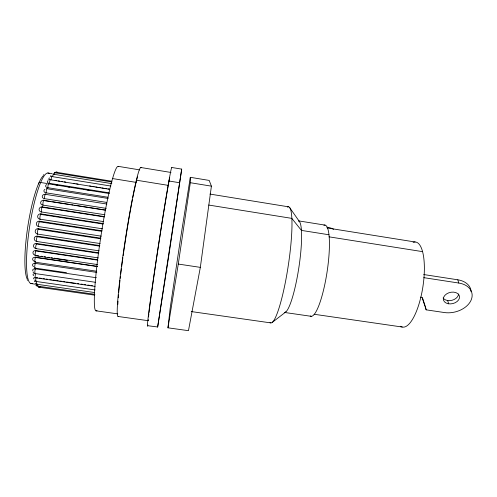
<?xml version="1.0" encoding="UTF-8"?>
<svg xmlns="http://www.w3.org/2000/svg" width="497" height="497" viewBox="0 0 497 497"><rect width="100%" height="100%" fill="white"/><g stroke="black" fill="none" stroke-linecap="round" stroke-linejoin="round"><path stroke-width="0.75" d="M171.658 167.464L181.691 169.123L169.042 254.116L157.673 326.97L147.628 325.697M157.63 327.107L181.703 169.11M167.967 327.821L170.222 307.836L180.616 238.007L190.308 177.317L209.194 180.423L211.405 186.158L200.334 267.367L188.462 330.673L167.967 327.821L178.28 264.062L190.32 182.71L190.308 177.317M43.307 175.236L43.842 174.627M47.973 180.15L48.433 179.752M272.431 322.267L285.924 311.849M96.157 310.842L117.783 313.874M118.131 316.483L148.386 320.714M37.536 286.129L94.902 294.336M38.536 287.136L94.548 295.137M191.227 311.563L270.884 322.907M314.147 314.266L402.259 327.032M284.564 312.464L311.234 316.316M36.213 277.618L37.729 277.835M39.251 278.053L41.531 278.382M43.046 278.6L44.568 278.823M46.084 279.041L47.606 279.258M49.886 279.587L51.402 279.811M52.924 280.028L55.204 280.358M56.72 280.575L58.242 280.793M59.758 281.016L62.038 281.345M63.56 281.563L65.076 281.78M66.598 282.004L75.712 283.315M77.234 283.538L78.75 283.756M81.03 284.085L82.552 284.303M84.068 284.526L85.59 284.744M87.87 285.073L89.385 285.29M90.908 285.508L92.43 285.732M35.337 277.773L95.076 286.396M35.908 281.426L95.089 289.931M36.579 284.216L94.505 292.516M35.33 263.391L96.828 272.406M34.908 268.076L66.511 272.685M35.498 268.865L96.461 277.748M35.753 273.636L95.486 282.296M30.951 283.545L35.554 284.209M35.753 255.446L38.803 255.893M41.096 256.235L42.618 256.458M44.146 256.688L45.668 256.912M47.96 257.247L49.483 257.477M51.011 257.701L52.533 257.924M54.061 258.154L97.542 264.578M35.368 255.713L67.3 260.428M35.66 257.241L97.369 266.342M35.442 257.452L97.294 266.578M34.983 262.167L96.716 271.232M178.28 264.062L200.334 267.367M36.71 243.511L98.878 252.824M36.331 243.99L98.723 253.327M36.231 248.662L98.263 257.9M36.076 250.581L97.282 259.676M35.778 250.942L97.921 260.18M420.586 297.156L422.071 297.38L426.153 309.842L444.337 312.538A20.936 14.637 -13.3 0 0 470.845 300.704A20.936 14.637 -13.3 0 0 458.799 283.041L457.787 279.799L423.705 274.543M37.822 234.118L100.139 243.549M37.555 236.174L99.854 245.58M37.101 236.709L99.636 246.145M36.927 241.505L99.127 250.842M39.803 221.252L102.09 230.807M39.226 221.755L101.81 231.353M38.909 226.638L101.239 236.143M38.592 228.707L100.922 238.193M38.076 229.247L100.674 238.771M41.562 211.989L103.656 221.612M41.164 213.958L103.308 223.569M40.537 214.375L103.022 224.029M423.786 277.655L458.799 283.041M40.164 219.214L102.425 228.788M44.221 200.415L51.067 201.49M52.595 201.732L70.102 204.478M71.624 204.714L73.146 204.957M74.668 205.193L105.122 209.97M43.531 200.515L105.569 210.243M43.071 205.112L104.942 214.766M42.643 206.969L104.581 216.617M41.984 207.249L104.289 216.953M329.082 236.845L422.537 251.637M46.314 192.867L106.749 202.422M45.152 194.296L106.874 204.043M44.668 198.694L106.24 208.373M47.874 172.987L52.21 173.683M298.448 220.861L325.038 225.116M326.896 227.216L328.405 227.458A16.128 12.63 -6.2 0 1 333.605 229.279M49.638 183.35L109.178 192.855M327.212 227.961L415.094 241.996M47.476 183.592L40.636 182.505A2.23 1.696 22.1 0 0 38.462 183.909M52.794 184.443L54.31 184.685M55.832 184.927L57.354 185.17M67.99 186.872L69.512 187.114M83.95 189.419L85.472 189.661M86.987 189.904L88.509 190.146M90.032 190.388L91.547 190.631M48.489 183.834L109.371 193.557M47.979 187.723L108.004 197.266M46.817 188.705L108.135 198.446M328.952 234.764L301.412 230.397L291.82 218.376L208.728 205.05M55.981 172.204L111.837 181.237M54.682 172.745L111.887 181.989M53.26 174.186L111.806 183.629M51.738 176.528L110.85 186.04M55.086 180.411L56.621 180.66M58.149 180.902L59.683 181.15M61.218 181.393L62.752 181.641M64.281 181.883L65.815 182.132M73.481 183.362L75.016 183.604M76.544 183.853L78.079 184.101M89.578 185.94L91.113 186.189M92.641 186.431L94.175 186.679M95.71 186.928L97.244 187.17M98.773 187.419L100.307 187.661M101.842 187.909L103.376 188.152M104.904 188.4L106.439 188.649M107.973 188.891L109.508 189.14M50.135 179.759L109.756 189.32M190.32 182.71L211.405 186.158M168.85 180.989L179.46 182.716M136.321 180.181L168.241 185.369M209.883 194.066L288.49 206.82M112.521 178.553L136.091 182.374M140.856 167.508L170.974 172.465M118.218 166.352L139.744 169.893M36.747 285.912L35.846 285.253M33.653 272.735L33.094 272.151M289.782 207.796L299.573 221.774M36.604 285.85L36.318 285.11M27.167 279.705L27.497 280.445M422.462 297.784L425.097 305.835M447.685 300.536L448.617 303.797M425.339 306.568L426.153 309.842M298.622 220.91A46.333 7.542 -81.3 0 1 298.654 268.945A46.333 7.542 -81.3 0 1 284.29 312.427M287.378 207.125A58.708 8.604 -81.3 0 1 288.285 265.516A58.708 8.604 -81.3 0 1 270.001 322.454M323.882 225.216A46.128 9.182 -81.3 0 1 327.132 271.573A46.128 9.182 -81.3 0 1 310.265 315.999M413.075 242.35A43.022 13.928 -81.3 0 1 422.984 286.21A43.022 13.928 -81.3 0 1 400.601 326.268M458.563 294.007A8.182 5.74 -13.4 0 1 452.022 300.281A8.182 5.74 -13.4 0 1 443.113 297.964M457.787 279.799A20.831 14.618 -13.4 0 1 471.081 291.702M147.876 325.044A80.048 1.379 -81.3 0 1 157.971 248.376A80.048 1.379 -81.3 0 1 171.763 167.737M35.362 261.751A2.709 0.491 -80.9 0 1 34.796 260.956A2.709 0.491 -80.9 0 1 35.523 257.253M35.374 261.658A2.814 2.137 18.5 0 1 35.094 261.608M34.076 261.223A2.814 2.137 18.5 0 1 32.684 258.676A2.814 2.137 18.5 0 1 35.125 257.26M35.616 255.452A2.721 0.497 -81 0 1 35.144 254.16A2.721 0.497 -81 0 1 35.939 250.587M35.629 255.377A2.827 2.348 20.8 0 1 32.951 252.737A2.827 2.348 20.8 0 1 35.535 250.581M36.088 248.662A2.727 0.497 -81.1 0 1 35.728 246.891A2.727 0.497 -81.1 0 1 36.573 243.511M36.107 248.606A2.833 2.516 23.3 0 1 33.492 245.816A2.833 2.516 23.3 0 1 36.163 243.499M36.784 241.499A2.734 0.503 -81.2 0 1 36.529 239.281A2.734 0.503 -81.2 0 1 37.418 236.168M36.803 241.467A2.833 2.64 25.1 0 1 34.243 238.572A2.833 2.64 25.1 0 1 37.002 236.143A2.82 2.696 23.1 0 1 37.318 236.137M37.685 234.099A2.74 0.503 -81.3 0 1 37.548 231.478A2.74 0.503 -81.3 0 1 38.455 228.688M37.697 234.087A2.827 2.721 22 0 1 35.206 231.142A2.827 2.721 22 0 1 38.039 228.651A2.814 2.734 9.9 0 1 38.356 228.67M39.667 221.227A2.74 0.503 -81.4 0 0 38.754 223.638A2.74 0.503 -81.4 0 0 38.772 226.613A2.82 2.74 5 0 1 36.349 223.669A2.82 2.74 5 0 1 39.251 221.177A2.82 2.709 -5.6 0 1 39.567 221.215M40.027 219.183A2.734 0.497 -81.5 0 1 40.127 215.909A2.734 0.497 -81.5 0 1 41.027 213.927M40.033 219.214A2.827 2.69 -6.3 0 1 37.66 216.307A2.827 2.69 -6.3 0 1 40.611 213.865A2.833 2.628 -7.7 0 1 40.928 213.921M41.425 211.952A2.727 0.497 -81.6 0 1 41.642 208.448A2.727 0.497 -81.6 0 1 42.512 206.926M41.431 212.002A2.827 2.591 -6.7 0 1 39.108 209.187A2.827 2.591 -6.7 0 1 42.096 206.851A2.827 2.497 -5.7 0 1 42.413 206.932M42.941 205.062A2.721 0.491 -81.7 0 1 43.264 201.391A2.721 0.491 -81.7 0 1 44.084 200.366M42.935 205.131A2.82 2.442 -4.6 0 1 40.655 202.453A2.82 2.442 -4.6 0 1 43.674 200.279M44.537 198.638A2.709 0.491 -81.8 0 1 44.966 194.861A2.709 0.491 -81.8 0 1 45.73 194.395M44.525 198.732A2.808 2.255 -2.2 0 1 42.257 196.576A2.808 2.255 -2.2 0 1 44.463 194.315M46.19 192.848A2.69 0.485 -81.9 0 1 46.625 189.289A2.69 0.485 -81.9 0 1 47.358 188.63M46.171 192.911A2.796 2.031 -0.1 0 1 44.009 191.407A2.796 2.031 -0.1 0 1 44.96 189.351M47.855 187.704A2.671 0.478 -82 0 1 48.327 184.3A2.671 0.478 -82 0 1 49.01 183.753M47.83 187.773A2.777 1.771 1.7 0 1 45.662 186.313A2.777 1.771 1.7 0 1 46.917 184.524M49.514 183.325A2.653 0.466 -82 0 1 50.011 180.113A2.653 0.466 -82 0 1 50.651 179.672M49.483 183.405A2.758 1.491 3.3 0 1 47.923 180.927M51.135 179.721A2.634 0.46 -82.1 0 1 51.694 176.64A2.634 0.46 -82.1 0 1 52.266 176.646M36.175 281.091A2.634 0.46 -80.6 0 1 35.678 280.693A2.634 0.46 -80.6 0 1 36.088 277.599M35.567 277.581A2.659 0.466 -80.7 0 1 35.138 276.779A2.659 0.466 -80.7 0 1 35.629 273.617M35.25 273.089A2.678 0.478 -80.7 0 1 34.809 272.176A2.678 0.478 -80.7 0 1 35.374 268.846M52.725 176.64A2.609 0.454 -82.1 0 1 53.291 174.118A2.609 0.454 -82.1 0 1 53.769 174.254M54.316 174.105A2.584 0.441 -82.1 0 1 55.161 172.689M55.807 172.732A2.56 0.435 -82.1 0 1 56.465 172.235M32.268 283.476A55.937 10.133 -81.3 0 1 29.714 226.172A55.937 10.133 -81.3 0 1 49.228 173.615M27.18 278.954A53.906 9.915 -81.3 0 1 27.907 225.899A53.906 9.915 -81.3 0 1 43.084 175.963M35.237 267.666A2.69 0.485 -80.8 0 1 34.691 266.97A2.69 0.485 -80.8 0 1 35.343 263.348M50.824 176.59A2.709 0.87 6 0 1 50.918 175.677M50.501 179.734A2.734 1.187 4.7 0 1 49.427 177.883M96.983 310.401A73.084 6.492 -81.3 0 1 100.413 239.43A73.084 6.492 -81.3 0 1 118.553 166.594M117.839 304.437A72.823 4.256 -81.3 0 1 118.025 301.17M118.267 297.809A72.823 4.256 -81.3 0 1 118.51 294.864M118.721 292.509A72.823 4.256 -81.3 0 1 119.982 280.438M120.224 278.339A72.823 4.256 -81.3 0 1 120.479 276.195M120.74 274.015A72.823 4.256 -81.3 0 1 121.398 268.759M121.659 266.74A72.823 4.256 -81.3 0 1 122.865 257.732M123.163 255.607A72.823 4.256 -81.3 0 1 132.395 199.682M132.78 197.731A72.823 4.256 -81.3 0 1 137.495 176.889M118.329 316.409A75.358 4.405 -81.3 0 1 125.201 240.492A75.358 4.405 -81.3 0 1 141.073 167.744M148.348 320.702A74.991 1.292 -81.3 0 1 148.311 319.646M148.535 316.931A74.991 1.292 -81.3 0 1 148.87 313.812M149.019 312.563A74.991 1.292 -81.3 0 1 158.947 242.698A74.991 1.292 -81.3 0 1 169.719 177.429M43.668 200.347A2.82 2.323 -3.2 0 1 43.984 200.378M36.163 243.455A2.827 2.597 24.2 0 1 36.48 243.48M35.529 250.519A2.82 2.46 22.2 0 1 35.846 250.544M35.119 257.179A2.808 2.274 19.8 0 1 35.43 257.204M33.585 266.64A2.802 1.895 16.5 0 1 32.634 264.454A2.802 1.895 16.5 0 1 34.945 263.404M34.927 263.311A2.796 2.056 17.6 0 1 35.237 263.335M33.094 271.126A2.783 1.621 14.7 0 1 34.989 268.914M34.964 268.802A2.777 1.802 15.8 0 1 35.268 268.834M33.628 275.599A2.765 1.323 13.2 0 1 35.262 273.698M35.219 273.574A2.758 1.522 14.2 0 1 35.523 273.605M34.144 279.047A2.74 1.006 11.9 0 1 35.15 277.655M34.641 281.532A2.715 0.683 10.6 0 1 35.2 280.774M35.747 283.408A2.69 0.36 9.4 0 1 35.268 283.178M36.803 284.06A2.615 0.454 -80.6 0 1 36.411 283.551A2.615 0.454 -80.6 0 1 36.697 280.967M37.772 285.837A2.591 0.447 -80.6 0 1 37.418 283.967M38.735 287.017A2.566 0.435 -80.6 0 1 38.387 285.992M40.158 286.62A2.541 0.429 -80.6 0 1 39.617 287.042M57.329 172.198A2.535 0.429 -82.1 0 1 57.515 172.204M448.195 303.723A8.225 5.747 -13.3 0 0 459.514 296.417A8.225 5.747 -13.3 0 0 446.648 293.876A8.225 5.747 -13.3 0 0 448.195 303.723"/></g></svg>
